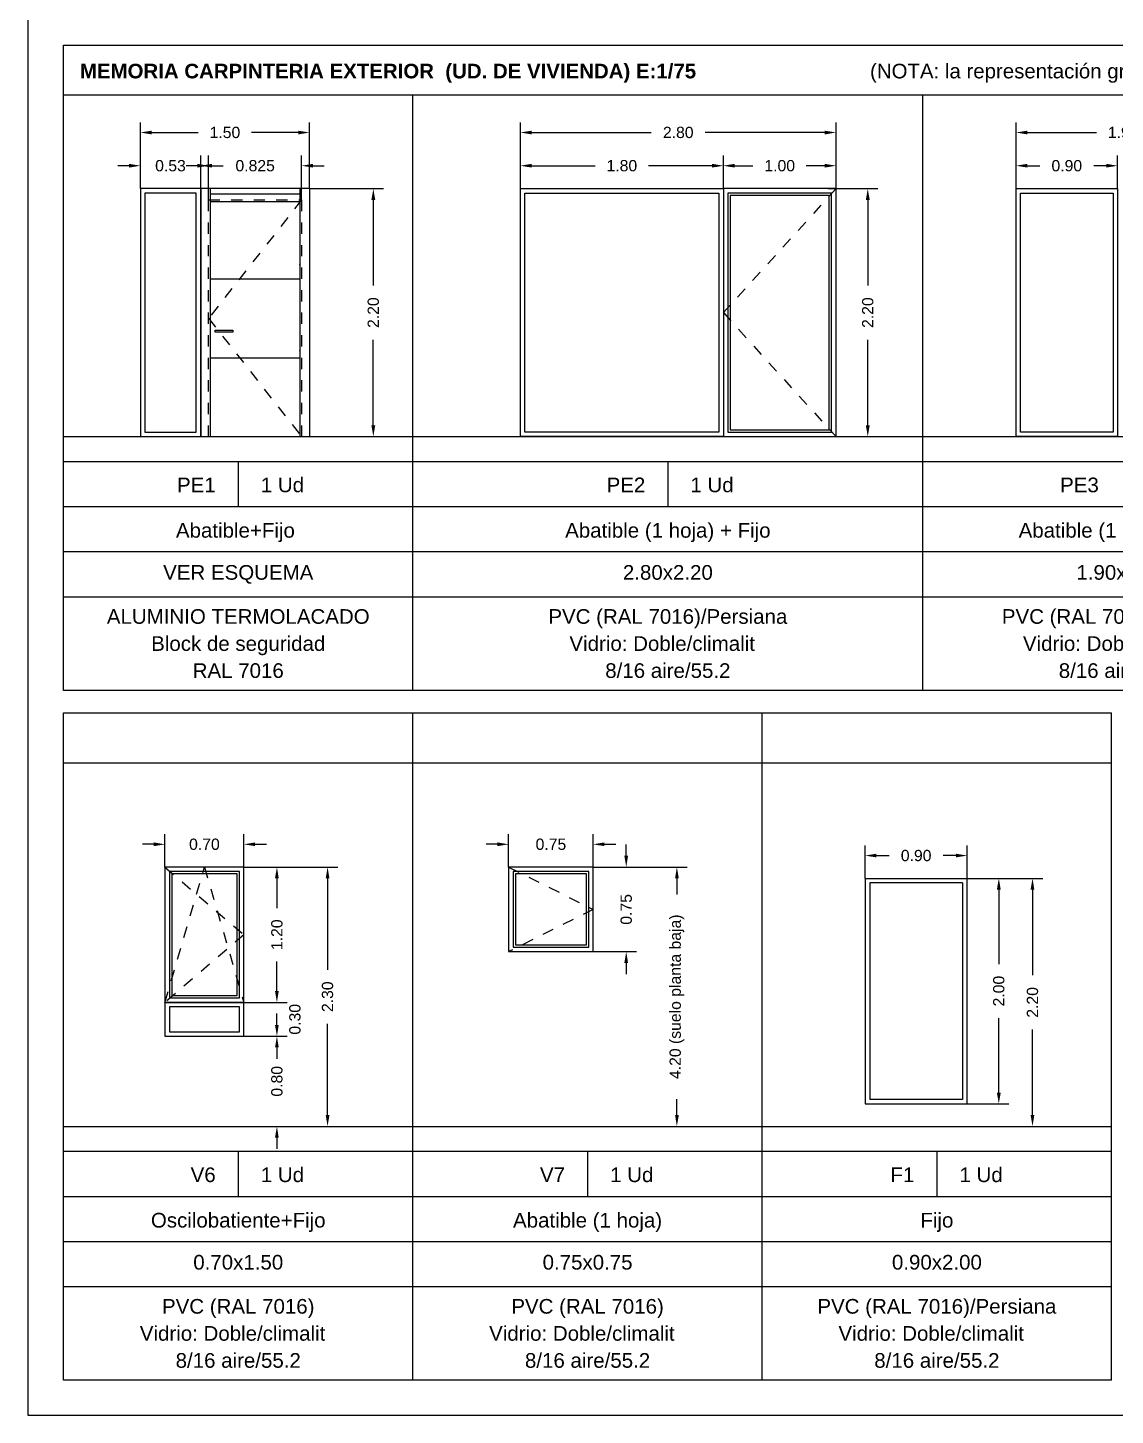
# Model space of a CAD drawing. Header units: millimetres. Extents: x 441156 to 441653, y 4514887 to 4515266.
# Drawn here: x 441501.57 to 441511.22, y 4515046.18 to 4515058.49 of the extents above; entities that cross this region are included whole.
import ezdxf
from ezdxf.enums import TextEntityAlignment as Align

# ---------------------------------------------------------------- set-up
doc = ezdxf.new("R2010")
doc.units = ezdxf.units.MM
doc.linetypes.add('CONTINUA', pattern=[0])
doc.linetypes.add('RAYITAS', pattern=[0.375, 0.25, -0.125])
for name, color, linetype in [('01_alzado', 5, 'CONTINUA'), ('01_alzados', 5, 'Continuous'), ('01_cotas', 254, 'Continuous'), ('01_pilares primera', 6, 'Continuous'), ('01_sanitarios', 250, 'Continuous'), ('01_tabiques', 3, 'Continuous'), ('01_texto cartela', 5, 'Continuous'), ('01_ventanas', 2, 'Continuous'), ('CARTELA', 4, 'Continuous'), ('COTAS', 251, 'Continuous'), ('DIVISION', 5, 'Continuous')]:
    doc.layers.add(name, color=color, linetype=linetype)
doc.layers.add('01_cartela', color=6, linetype='Continuous', plot=False)
doc.styles.add('Estilo1', font='swissel.ttf')
doc.styles.add('NIEVES2', font='sanss___.ttf')
doc.styles.add('NIEVES3', font='swisseb.ttf')
doc.styles.add('ROMANS', font='romans')
doc.dimstyles.new('DECIMAL-50', dxfattribs={"dimtxt": 0.08, "dimasz": 0.15, "dimexe": 0.09, "dimexo": 0, "dimgap": 0.09, "dimtad": 0, "dimzin": 0, "dimdsep": 46, "dimtxsty": 'ROMANS', "dimcen": 0.09, "dimclrt": 6, "dimadec": 0, "dimazin": 0, "dimtfac": 1.38, "dimtix": 1, "dimtofl": 0, "dimtmove": 2, "dimatfit": 3, "dimldrblk": 'OBLIQUE', "dimfxl": 1, "dimtolj": 1, "dimtzin": 0, "dimarcsym": 0})

# ---------------------------------------------------------------- blocks, each defined once
blk = doc.blocks.new('*D547')
at = {"layer": '01_cotas', "color": 0, "linetype": 'CONTINUA', "lineweight": -2, "transparency": 16777216}
for p, q in [((441503.49, 4515051.047), (441503.873, 4515051.047)), ((441503.49, 4515049.847), (441503.873, 4515049.847))]:
    blk.add_line(p, q, dxfattribs=at)
at = {"layer": '01_cotas', "color": 0, "lineweight": -2, "transparency": 16777216}
for p, q in [((441503.783, 4515050.947), (441503.783, 4515050.683)), ((441503.783, 4515049.947), (441503.783, 4515050.21))]:
    blk.add_line(p, q, dxfattribs=at)
at = {"layer": '01_cotas', "color": 0, "transparency": 16777216}
for points in [[(441503.766, 4515050.947), (441503.799, 4515050.947), (441503.783, 4515051.047)], [(441503.766, 4515049.947), (441503.799, 4515049.947), (441503.783, 4515049.847)]]:
    blk.add_solid(points, dxfattribs=at)
at = {"layer": '01_cotas', "color": 7, "transparency": 16777216, "insert": (441503.783, 4515050.447), "char_height": 0.1, "attachment_point": 5, "rotation": 90, "style": 'Estilo1'}
blk.add_mtext('\\A1;1.20', dxfattribs=at)
blk = doc.blocks.new('*D548')
at = {"layer": '01_cotas', "color": 0, "lineweight": -2, "transparency": 16777216}
for p, q in [((441503.783, 4515049.947), (441503.783, 4515050.047)), ((441503.783, 4515049.447), (441503.783, 4515049.347))]:
    blk.add_line(p, q, dxfattribs=at)
at = {"layer": '01_cotas', "color": 0, "linetype": 'CONTINUA', "lineweight": -2, "transparency": 16777216}
for p, q in [((441503.49, 4515049.847), (441503.873, 4515049.847)), ((441503.49, 4515049.547), (441503.873, 4515049.547))]:
    blk.add_line(p, q, dxfattribs=at)
at = {"layer": '01_cotas', "color": 0, "transparency": 16777216}
for points in [[(441503.766, 4515049.947), (441503.799, 4515049.947), (441503.783, 4515049.847)], [(441503.766, 4515049.447), (441503.799, 4515049.447), (441503.783, 4515049.547)]]:
    blk.add_solid(points, dxfattribs=at)
at = {"layer": '01_cotas', "color": 7, "transparency": 16777216, "insert": (441503.943, 4515049.697), "char_height": 0.1, "attachment_point": 5, "rotation": 90, "style": 'Estilo1'}
blk.add_mtext('\\A1;0.30', dxfattribs=at)
blk = doc.blocks.new('*D549')
at = {"layer": '01_cotas', "color": 0, "lineweight": -2, "transparency": 16777216}
for p, q in [((441503.783, 4515049.647), (441503.783, 4515049.747)), ((441503.783, 4515048.647), (441503.783, 4515048.547))]:
    blk.add_line(p, q, dxfattribs=at)
at = {"layer": '01_cotas', "color": 0, "linetype": 'CONTINUA', "lineweight": -2, "transparency": 16777216}
for p, q in [((441503.49, 4515049.547), (441503.873, 4515049.547)), ((441503.49, 4515048.747), (441503.873, 4515048.747))]:
    blk.add_line(p, q, dxfattribs=at)
at = {"layer": '01_cotas', "color": 0, "transparency": 16777216}
for points in [[(441503.766, 4515049.647), (441503.799, 4515049.647), (441503.783, 4515049.547)], [(441503.766, 4515048.647), (441503.799, 4515048.647), (441503.783, 4515048.747)]]:
    blk.add_solid(points, dxfattribs=at)
at = {"layer": '01_cotas', "color": 7, "transparency": 16777216, "insert": (441503.783, 4515049.147), "char_height": 0.1, "attachment_point": 5, "rotation": 90, "style": 'Estilo1'}
blk.add_mtext('\\A1;0.80', dxfattribs=at)
blk = doc.blocks.new('*D550')
at = {"layer": '01_cotas', "color": 0, "linetype": 'CONTINUA', "lineweight": -2, "transparency": 16777216}
for p, q in [((441502.79, 4515051.047), (441502.79, 4515051.339)), ((441503.49, 4515051.047), (441503.49, 4515051.339))]:
    blk.add_line(p, q, dxfattribs=at)
at = {"layer": '01_cotas', "color": 0, "lineweight": -2, "transparency": 16777216}
for p, q in [((441502.69, 4515051.249), (441502.59, 4515051.249)), ((441503.59, 4515051.249), (441503.69, 4515051.249))]:
    blk.add_line(p, q, dxfattribs=at)
at = {"layer": '01_cotas', "color": 0, "transparency": 16777216}
for points in [[(441502.69, 4515051.266), (441502.69, 4515051.233), (441502.79, 4515051.249)], [(441503.59, 4515051.266), (441503.59, 4515051.233), (441503.49, 4515051.249)]]:
    blk.add_solid(points, dxfattribs=at)
at = {"layer": '01_cotas', "color": 7, "transparency": 16777216, "insert": (441503.14, 4515051.249), "char_height": 0.1, "attachment_point": 5, "style": 'Estilo1'}
blk.add_mtext('\\A1;0.70', dxfattribs=at)
blk = doc.blocks.new('*D551')
at = {"layer": '01_cotas', "color": 0, "linetype": 'CONTINUA', "lineweight": -2, "transparency": 16777216}
for p, q in [((441503.609, 4515051.047), (441504.322, 4515051.047)), ((441503.519, 4515048.747), (441504.322, 4515048.747))]:
    blk.add_line(p, q, dxfattribs=at)
at = {"layer": '01_cotas', "color": 0, "lineweight": -2, "transparency": 16777216}
for p, q in [((441504.232, 4515050.947), (441504.232, 4515050.137)), ((441504.232, 4515048.847), (441504.232, 4515049.656))]:
    blk.add_line(p, q, dxfattribs=at)
at = {"layer": '01_cotas', "color": 0, "transparency": 16777216}
for points in [[(441504.216, 4515050.947), (441504.249, 4515050.947), (441504.232, 4515051.047)], [(441504.216, 4515048.847), (441504.249, 4515048.847), (441504.232, 4515048.747)]]:
    blk.add_solid(points, dxfattribs=at)
at = {"layer": '01_cotas', "color": 7, "transparency": 16777216, "insert": (441504.232, 4515049.897), "char_height": 0.1, "attachment_point": 5, "rotation": 90, "style": 'Estilo1'}
blk.add_mtext('\\A1;2.30', dxfattribs=at)
blk = doc.blocks.new('*D560')
at = {"layer": '01_cotas', "color": 0, "linetype": 'CONTINUA', "lineweight": -2, "transparency": 16777216}
for p, q in [((441505.942, 4515057.065), (441505.942, 4515057.653)), ((441508.742, 4515057.065), (441508.742, 4515057.653))]:
    blk.add_line(p, q, dxfattribs=at)
at = {"layer": '01_cotas', "color": 0, "lineweight": -2, "transparency": 16777216}
for p, q in [((441506.042, 4515057.563), (441507.102, 4515057.563)), ((441508.642, 4515057.563), (441507.582, 4515057.563))]:
    blk.add_line(p, q, dxfattribs=at)
at = {"layer": '01_cotas', "color": 0, "transparency": 16777216}
for points in [[(441506.042, 4515057.579), (441506.042, 4515057.546), (441505.942, 4515057.563)], [(441508.642, 4515057.579), (441508.642, 4515057.546), (441508.742, 4515057.563)]]:
    blk.add_solid(points, dxfattribs=at)
at = {"layer": '01_cotas', "color": 7, "transparency": 16777216, "insert": (441507.342, 4515057.563), "char_height": 0.1, "attachment_point": 5, "style": 'Estilo1'}
blk.add_mtext('\\A1;2.80', dxfattribs=at)
blk = doc.blocks.new('*D561')
at = {"layer": '01_cotas', "color": 0, "linetype": 'CONTINUA', "lineweight": -2, "transparency": 16777216}
for p, q in [((441505.942, 4515057.065), (441505.942, 4515057.358)), ((441507.742, 4515057.065), (441507.742, 4515057.358))]:
    blk.add_line(p, q, dxfattribs=at)
at = {"layer": '01_cotas', "color": 0, "lineweight": -2, "transparency": 16777216}
for p, q in [((441506.042, 4515057.268), (441506.605, 4515057.268)), ((441507.642, 4515057.268), (441507.078, 4515057.268))]:
    blk.add_line(p, q, dxfattribs=at)
at = {"layer": '01_cotas', "color": 0, "transparency": 16777216}
for points in [[(441506.042, 4515057.285), (441506.042, 4515057.252), (441505.942, 4515057.268)], [(441507.642, 4515057.285), (441507.642, 4515057.252), (441507.742, 4515057.268)]]:
    blk.add_solid(points, dxfattribs=at)
at = {"layer": '01_cotas', "color": 7, "transparency": 16777216, "insert": (441506.842, 4515057.268), "char_height": 0.1, "attachment_point": 5, "style": 'Estilo1'}
blk.add_mtext('\\A1;1.80', dxfattribs=at)
blk = doc.blocks.new('*D562')
at = {"layer": '01_cotas', "color": 0, "linetype": 'CONTINUA', "lineweight": -2, "transparency": 16777216}
for p, q in [((441508.672, 4515057.065), (441509.113, 4515057.065)), ((441508.672, 4515054.865), (441509.113, 4515054.865))]:
    blk.add_line(p, q, dxfattribs=at)
at = {"layer": '01_cotas', "color": 0, "lineweight": -2, "transparency": 16777216}
for p, q in [((441509.023, 4515056.965), (441509.023, 4515056.206)), ((441509.023, 4515054.965), (441509.023, 4515055.725))]:
    blk.add_line(p, q, dxfattribs=at)
at = {"layer": '01_cotas', "color": 0, "transparency": 16777216}
for points in [[(441509.006, 4515056.965), (441509.04, 4515056.965), (441509.023, 4515057.065)], [(441509.006, 4515054.965), (441509.04, 4515054.965), (441509.023, 4515054.865)]]:
    blk.add_solid(points, dxfattribs=at)
at = {"layer": '01_cotas', "color": 7, "transparency": 16777216, "insert": (441509.023, 4515055.965), "char_height": 0.1, "attachment_point": 5, "rotation": 90, "style": 'Estilo1'}
blk.add_mtext('\\A1;2.20', dxfattribs=at)
blk = doc.blocks.new('*D563')
at = {"layer": '01_cotas', "color": 0, "linetype": 'CONTINUA', "lineweight": -2, "transparency": 16777216}
for p, q in [((441507.742, 4515057.065), (441507.742, 4515057.358)), ((441508.742, 4515057.065), (441508.742, 4515057.358))]:
    blk.add_line(p, q, dxfattribs=at)
at = {"layer": '01_cotas', "color": 0, "lineweight": -2, "transparency": 16777216}
for p, q in [((441507.842, 4515057.268), (441508.005, 4515057.268)), ((441508.642, 4515057.268), (441508.478, 4515057.268))]:
    blk.add_line(p, q, dxfattribs=at)
at = {"layer": '01_cotas', "color": 0, "transparency": 16777216}
for points in [[(441507.842, 4515057.285), (441507.842, 4515057.252), (441507.742, 4515057.268)], [(441508.642, 4515057.285), (441508.642, 4515057.252), (441508.742, 4515057.268)]]:
    blk.add_solid(points, dxfattribs=at)
at = {"layer": '01_cotas', "color": 7, "transparency": 16777216, "insert": (441508.242, 4515057.268), "char_height": 0.1, "attachment_point": 5, "style": 'Estilo1'}
blk.add_mtext('\\A1;1.00', dxfattribs=at)
blk = doc.blocks.new('*D564')
at = {"layer": '01_cotas', "color": 0, "linetype": 'CONTINUA', "lineweight": -2, "transparency": 16777216}
for p, q in [((441510.338, 4515057.065), (441510.338, 4515057.653)), ((441512.238, 4515057.065), (441512.238, 4515057.653))]:
    blk.add_line(p, q, dxfattribs=at)
at = {"layer": '01_cotas', "color": 0, "lineweight": -2, "transparency": 16777216}
for p, q in [((441510.438, 4515057.563), (441511.051, 4515057.563)), ((441512.138, 4515057.563), (441511.524, 4515057.563))]:
    blk.add_line(p, q, dxfattribs=at)
at = {"layer": '01_cotas', "color": 0, "transparency": 16777216}
for points in [[(441510.438, 4515057.579), (441510.438, 4515057.546), (441510.338, 4515057.563)], [(441512.138, 4515057.579), (441512.138, 4515057.546), (441512.238, 4515057.563)]]:
    blk.add_solid(points, dxfattribs=at)
at = {"layer": '01_cotas', "color": 7, "transparency": 16777216, "insert": (441511.288, 4515057.563), "char_height": 0.1, "attachment_point": 5, "style": 'Estilo1'}
blk.add_mtext('\\A1;1.90', dxfattribs=at)
blk = doc.blocks.new('*D565')
at = {"layer": '01_cotas', "color": 0, "linetype": 'CONTINUA', "lineweight": -2, "transparency": 16777216}
for p, q in [((441510.338, 4515057.065), (441510.338, 4515057.358)), ((441511.238, 4515057.065), (441511.238, 4515057.358))]:
    blk.add_line(p, q, dxfattribs=at)
at = {"layer": '01_cotas', "color": 0, "lineweight": -2, "transparency": 16777216}
for p, q in [((441510.438, 4515057.268), (441510.548, 4515057.268)), ((441511.138, 4515057.268), (441511.028, 4515057.268))]:
    blk.add_line(p, q, dxfattribs=at)
at = {"layer": '01_cotas', "color": 0, "transparency": 16777216}
for points in [[(441510.438, 4515057.285), (441510.438, 4515057.252), (441510.338, 4515057.268)], [(441511.138, 4515057.285), (441511.138, 4515057.252), (441511.238, 4515057.268)]]:
    blk.add_solid(points, dxfattribs=at)
at = {"layer": '01_cotas', "color": 7, "transparency": 16777216, "insert": (441510.788, 4515057.268), "char_height": 0.1, "attachment_point": 5, "style": 'Estilo1'}
blk.add_mtext('\\A1;0.90', dxfattribs=at)
blk = doc.blocks.new('*D569')
at = {"layer": '01_cotas', "color": 0, "lineweight": -2, "transparency": 16777216}
for p, q in [((441506.881, 4515051.147), (441506.881, 4515051.247)), ((441506.881, 4515050.197), (441506.881, 4515050.097))]:
    blk.add_line(p, q, dxfattribs=at)
at = {"layer": '01_cotas', "color": 0, "linetype": 'CONTINUA', "lineweight": -2, "transparency": 16777216}
for p, q in [((441506.588, 4515051.047), (441506.971, 4515051.047)), ((441506.588, 4515050.297), (441506.971, 4515050.297))]:
    blk.add_line(p, q, dxfattribs=at)
at = {"layer": '01_cotas', "color": 0, "transparency": 16777216}
for points in [[(441506.864, 4515051.147), (441506.897, 4515051.147), (441506.881, 4515051.047)], [(441506.864, 4515050.197), (441506.897, 4515050.197), (441506.881, 4515050.297)]]:
    blk.add_solid(points, dxfattribs=at)
at = {"layer": '01_cotas', "color": 7, "transparency": 16777216, "insert": (441506.881, 4515050.672), "char_height": 0.1, "attachment_point": 5, "rotation": 90, "style": 'Estilo1'}
blk.add_mtext('\\A1;0.75', dxfattribs=at)
blk = doc.blocks.new('*D570')
at = {"layer": '01_cotas', "color": 0, "linetype": 'CONTINUA', "lineweight": -2, "transparency": 16777216}
for p, q in [((441505.838, 4515051.047), (441505.838, 4515051.339)), ((441506.588, 4515051.047), (441506.588, 4515051.339))]:
    blk.add_line(p, q, dxfattribs=at)
at = {"layer": '01_cotas', "color": 0, "lineweight": -2, "transparency": 16777216}
for p, q in [((441505.738, 4515051.249), (441505.638, 4515051.249)), ((441506.688, 4515051.249), (441506.788, 4515051.249))]:
    blk.add_line(p, q, dxfattribs=at)
at = {"layer": '01_cotas', "color": 0, "transparency": 16777216}
for points in [[(441505.738, 4515051.266), (441505.738, 4515051.233), (441505.838, 4515051.249)], [(441506.688, 4515051.266), (441506.688, 4515051.233), (441506.588, 4515051.249)]]:
    blk.add_solid(points, dxfattribs=at)
at = {"layer": '01_cotas', "color": 7, "transparency": 16777216, "insert": (441506.213, 4515051.249), "char_height": 0.1, "attachment_point": 5, "style": 'Estilo1'}
blk.add_mtext('\\A1;0.75', dxfattribs=at)
blk = doc.blocks.new('*D571')
at = {"layer": '01_cotas', "color": 0, "linetype": 'CONTINUA', "lineweight": -2, "transparency": 16777216}
for p, q in [((441506.707, 4515051.047), (441507.42, 4515051.047)), ((441506.617, 4515048.747), (441507.42, 4515048.747))]:
    blk.add_line(p, q, dxfattribs=at)
at = {"layer": '01_cotas', "color": 0, "lineweight": -2, "transparency": 16777216}
for p, q in [((441507.33, 4515050.947), (441507.33, 4515050.804)), ((441507.33, 4515048.847), (441507.33, 4515048.989))]:
    blk.add_line(p, q, dxfattribs=at)
at = {"layer": '01_cotas', "color": 0, "transparency": 16777216}
for points in [[(441507.314, 4515050.947), (441507.347, 4515050.947), (441507.33, 4515051.047)], [(441507.314, 4515048.847), (441507.347, 4515048.847), (441507.33, 4515048.747)]]:
    blk.add_solid(points, dxfattribs=at)
at = {"layer": '01_cotas', "color": 7, "transparency": 16777216, "insert": (441507.33, 4515049.897), "char_height": 0.1, "attachment_point": 5, "rotation": 90, "style": 'Estilo1'}
blk.add_mtext('\\A1;4.20 (suelo planta baja)', dxfattribs=at)
blk = doc.blocks.new('*D572')
at = {"layer": '01_cotas', "color": 0, "linetype": 'CONTINUA', "lineweight": -2, "transparency": 16777216}
for p, q in [((441509.834, 4515050.947), (441510.275, 4515050.947)), ((441509.834, 4515048.947), (441510.275, 4515048.947))]:
    blk.add_line(p, q, dxfattribs=at)
at = {"layer": '01_cotas', "color": 0, "lineweight": -2, "transparency": 16777216}
for p, q in [((441510.185, 4515050.847), (441510.185, 4515050.187)), ((441510.185, 4515049.047), (441510.185, 4515049.706))]:
    blk.add_line(p, q, dxfattribs=at)
at = {"layer": '01_cotas', "color": 0, "transparency": 16777216}
for points in [[(441510.168, 4515050.847), (441510.202, 4515050.847), (441510.185, 4515050.947)], [(441510.168, 4515049.047), (441510.202, 4515049.047), (441510.185, 4515048.947)]]:
    blk.add_solid(points, dxfattribs=at)
at = {"layer": '01_cotas', "color": 7, "transparency": 16777216, "insert": (441510.185, 4515049.947), "char_height": 0.1, "attachment_point": 5, "rotation": 90, "style": 'Estilo1'}
blk.add_mtext('\\A1;2.00', dxfattribs=at)
blk = doc.blocks.new('*D573')
at = {"layer": '01_cotas', "color": 0, "linetype": 'CONTINUA', "lineweight": -2, "transparency": 16777216}
for p, q in [((441509, 4515050.947), (441509, 4515051.239)), ((441509.904, 4515050.947), (441509.904, 4515051.239))]:
    blk.add_line(p, q, dxfattribs=at)
at = {"layer": '01_cotas', "color": 0, "lineweight": -2, "transparency": 16777216}
for p, q in [((441509.1, 4515051.149), (441509.212, 4515051.149)), ((441509.804, 4515051.149), (441509.692, 4515051.149))]:
    blk.add_line(p, q, dxfattribs=at)
at = {"layer": '01_cotas', "color": 0, "transparency": 16777216}
for points in [[(441509.1, 4515051.166), (441509.1, 4515051.133), (441509, 4515051.149)], [(441509.804, 4515051.166), (441509.804, 4515051.133), (441509.904, 4515051.149)]]:
    blk.add_solid(points, dxfattribs=at)
at = {"layer": '01_cotas', "color": 7, "transparency": 16777216, "insert": (441509.452, 4515051.149), "char_height": 0.1, "attachment_point": 5, "style": 'Estilo1'}
blk.add_mtext('\\A1;0.90', dxfattribs=at)
blk = doc.blocks.new('*D574')
at = {"layer": '01_cotas', "color": 0, "linetype": 'CONTINUA', "lineweight": -2, "transparency": 16777216}
for p, q in [((441509.86, 4515050.947), (441510.574, 4515050.947)), ((441509.77, 4515048.747), (441510.574, 4515048.747))]:
    blk.add_line(p, q, dxfattribs=at)
at = {"layer": '01_cotas', "color": 0, "lineweight": -2, "transparency": 16777216}
for p, q in [((441510.484, 4515050.847), (441510.484, 4515050.087)), ((441510.484, 4515048.847), (441510.484, 4515049.606))]:
    blk.add_line(p, q, dxfattribs=at)
at = {"layer": '01_cotas', "color": 0, "transparency": 16777216}
for points in [[(441510.467, 4515050.847), (441510.5, 4515050.847), (441510.484, 4515050.947)], [(441510.467, 4515048.847), (441510.5, 4515048.847), (441510.484, 4515048.747)]]:
    blk.add_solid(points, dxfattribs=at)
at = {"layer": '01_cotas', "color": 7, "transparency": 16777216, "insert": (441510.484, 4515049.847), "char_height": 0.1, "attachment_point": 5, "rotation": 90, "style": 'Estilo1'}
blk.add_mtext('\\A1;2.20', dxfattribs=at)
blk = doc.blocks.new('*D799')
at = {"layer": '01_cotas', "color": 0, "linetype": 'CONTINUA', "lineweight": -2, "transparency": 16777216}
for p, q in [((441503.177, 4515056.965), (441503.177, 4515057.358)), ((441504.002, 4515056.965), (441504.002, 4515057.358))]:
    blk.add_line(p, q, dxfattribs=at)
at = {"layer": '01_cotas', "color": 0, "lineweight": -2, "transparency": 16777216}
for p, q in [((441503.077, 4515057.268), (441502.977, 4515057.268)), ((441504.102, 4515057.268), (441504.202, 4515057.268))]:
    blk.add_line(p, q, dxfattribs=at)
at = {"layer": '01_cotas', "color": 0, "transparency": 16777216}
for points in [[(441503.077, 4515057.285), (441503.077, 4515057.252), (441503.177, 4515057.268)], [(441504.102, 4515057.285), (441504.102, 4515057.252), (441504.002, 4515057.268)]]:
    blk.add_solid(points, dxfattribs=at)
at = {"layer": '01_cotas', "color": 7, "transparency": 16777216, "insert": (441503.59, 4515057.268), "char_height": 0.1, "attachment_point": 5, "style": 'Estilo1'}
blk.add_mtext('\\A1;0.825', dxfattribs=at)
blk = doc.blocks.new('*D800')
at = {"layer": '01_cotas', "color": 0, "linetype": 'CONTINUA', "lineweight": -2, "transparency": 16777216}
for p, q in [((441504.072, 4515057.065), (441504.728, 4515057.065)), ((441504.072, 4515054.865), (441504.728, 4515054.865))]:
    blk.add_line(p, q, dxfattribs=at)
at = {"layer": '01_cotas', "color": 0, "lineweight": -2, "transparency": 16777216}
for p, q in [((441504.638, 4515056.965), (441504.638, 4515056.206)), ((441504.638, 4515054.965), (441504.638, 4515055.725))]:
    blk.add_line(p, q, dxfattribs=at)
at = {"layer": '01_cotas', "color": 0, "transparency": 16777216}
for points in [[(441504.621, 4515056.965), (441504.655, 4515056.965), (441504.638, 4515057.065)], [(441504.621, 4515054.965), (441504.655, 4515054.965), (441504.638, 4515054.865)]]:
    blk.add_solid(points, dxfattribs=at)
at = {"layer": '01_cotas', "color": 7, "transparency": 16777216, "insert": (441504.638, 4515055.965), "char_height": 0.1, "attachment_point": 5, "rotation": 90, "style": 'Estilo1'}
blk.add_mtext('\\A1;2.20', dxfattribs=at)
blk = doc.blocks.new('*D801')
at = {"layer": '01_cotas', "color": 0, "linetype": 'CONTINUA', "lineweight": -2, "transparency": 16777216}
for p, q in [((441502.572, 4515057.065), (441502.572, 4515057.653)), ((441504.072, 4515057.065), (441504.072, 4515057.653))]:
    blk.add_line(p, q, dxfattribs=at)
at = {"layer": '01_cotas', "color": 0, "lineweight": -2, "transparency": 16777216}
for p, q in [((441502.672, 4515057.563), (441503.086, 4515057.563)), ((441503.972, 4515057.563), (441503.558, 4515057.563))]:
    blk.add_line(p, q, dxfattribs=at)
at = {"layer": '01_cotas', "color": 0, "transparency": 16777216}
for points in [[(441502.672, 4515057.579), (441502.672, 4515057.546), (441502.572, 4515057.563)], [(441503.972, 4515057.579), (441503.972, 4515057.546), (441504.072, 4515057.563)]]:
    blk.add_solid(points, dxfattribs=at)
at = {"layer": '01_cotas', "color": 7, "transparency": 16777216, "insert": (441503.322, 4515057.563), "char_height": 0.1, "attachment_point": 5, "style": 'Estilo1'}
blk.add_mtext('\\A1;1.50', dxfattribs=at)
blk = doc.blocks.new('*D802')
at = {"layer": '01_cotas', "color": 0, "linetype": 'CONTINUA', "lineweight": -2, "transparency": 16777216}
for p, q in [((441502.572, 4515057.065), (441502.572, 4515057.358)), ((441503.107, 4515057.065), (441503.107, 4515057.358))]:
    blk.add_line(p, q, dxfattribs=at)
at = {"layer": '01_cotas', "color": 0, "lineweight": -2, "transparency": 16777216}
for p, q in [((441502.472, 4515057.268), (441502.372, 4515057.268)), ((441503.207, 4515057.268), (441503.307, 4515057.268))]:
    blk.add_line(p, q, dxfattribs=at)
at = {"layer": '01_cotas', "color": 0, "transparency": 16777216}
for points in [[(441502.472, 4515057.285), (441502.472, 4515057.252), (441502.572, 4515057.268)], [(441503.207, 4515057.285), (441503.207, 4515057.252), (441503.107, 4515057.268)]]:
    blk.add_solid(points, dxfattribs=at)
at = {"layer": '01_cotas', "color": 7, "transparency": 16777216, "insert": (441502.839, 4515057.268), "char_height": 0.1, "attachment_point": 5, "style": 'Estilo1'}
blk.add_mtext('\\A1;0.53', dxfattribs=at)

msp = doc.modelspace()

# ---------------------------------------------------------------- linework, layer by layer
at = {"layer": '01_alzado'}
for p, q in [((441504.072, 4515057.065), (441503.107, 4515057.065)), ((441503.107, 4515057.065), (441503.107, 4515054.865)), ((441503.192, 4515057.065), (441503.192, 4515054.865)), ((441503.987, 4515057.065), (441503.987, 4515054.865)), ((441504.072, 4515057.065), (441504.072, 4515054.865)), ((441503.192, 4515057.02), (441503.987, 4515057.02)), ((441503.192, 4515056.95), (441503.987, 4515056.95)), ((441503.192, 4515056.265), (441503.987, 4515056.265)), ((441503.192, 4515055.565), (441503.987, 4515055.565))]:
    msp.add_line(p, q, dxfattribs=at)
at = {"layer": '01_alzado', "linetype": 'Continuous'}
for p, q in [((441509, 4515050.947), (441509, 4515048.947)), ((441509, 4515050.947), (441509.904, 4515050.947)), ((441509.904, 4515048.947), (441509.904, 4515050.947)), ((441509, 4515048.947), (441509.904, 4515048.947))]:
    msp.add_line(p, q, dxfattribs=at)
at = {"layer": '01_alzado', "color": 5}
for points in [[(441503.107, 4515057.065), (441502.572, 4515057.065), (441502.572, 4515054.865), (441503.107, 4515054.865)], [(441503.49, 4515051.047), (441502.79, 4515051.047), (441502.79, 4515049.847), (441503.49, 4515049.847)], [(441506.588, 4515051.047), (441505.838, 4515051.047), (441505.838, 4515050.297), (441506.588, 4515050.297)], [(441503.49, 4515049.847), (441502.79, 4515049.847), (441502.79, 4515049.547), (441503.49, 4515049.547)]]:
    msp.add_lwpolyline(points, close=True, dxfattribs=at)
at = {"layer": '01_alzado'}
msp.add_lwpolyline([(441503.236, 4515055.792), (441503.236, 4515055.811), (441503.392, 4515055.811), (441503.392, 4515055.792)], close=True, dxfattribs=at)
at = {"layer": '01_alzados'}
msp.add_line((441509, 4515050.947), (441509, 4515048.947), dxfattribs=at)
at = {"layer": '01_cartela', "color": 1}
msp.add_lwpolyline([(441501.573, 4515067.72), (441501.573, 4515046.185), (441532.211, 4515046.185), (441532.211, 4515067.72)], close=True, dxfattribs=at)
at = {"layer": '01_sanitarios', "color": 5, "linetype": 'CONTINUA'}
for points in [[(441505.942, 4515057.065), (441507.742, 4515057.065), (441507.742, 4515054.865), (441505.942, 4515054.865)], [(441508.742, 4515057.065), (441507.742, 4515057.065), (441507.742, 4515054.865), (441508.742, 4515054.865)], [(441510.338, 4515057.065), (441511.238, 4515057.065), (441511.238, 4515054.865), (441510.338, 4515054.865)]]:
    msp.add_lwpolyline(points, close=True, dxfattribs=at)
at = {"layer": '01_tabiques'}
for p in [(441503.987, 4515056.389), (441503.987, 4515055.627)]:
    msp.add_point(p, dxfattribs=at)
at = {"layer": '01_ventanas', "color": 2}
for p, q in [((441509.864, 4515050.907), (441509.04, 4515050.907)), ((441509.04, 4515050.907), (441509.04, 4515048.987)), ((441509.864, 4515050.907), (441509.864, 4515048.987)), ((441509.864, 4515048.987), (441509.04, 4515048.987))]:
    msp.add_line(p, q, dxfattribs=at)
for points in [[(441503.067, 4515057.025), (441502.612, 4515057.025), (441502.612, 4515054.905), (441503.067, 4515054.905)], [(441505.982, 4515057.025), (441507.702, 4515057.025), (441507.702, 4515054.905), (441505.982, 4515054.905)], [(441508.702, 4515057.025), (441507.782, 4515057.025), (441507.782, 4515054.905), (441508.702, 4515054.905)], [(441508.682, 4515057.005), (441507.802, 4515057.005), (441507.802, 4515054.925), (441508.682, 4515054.925)], [(441510.378, 4515057.025), (441511.198, 4515057.025), (441511.198, 4515054.905), (441510.378, 4515054.905)], [(441503.45, 4515051.007), (441502.83, 4515051.007), (441502.83, 4515049.887), (441503.45, 4515049.887)], [(441506.548, 4515051.007), (441505.878, 4515051.007), (441505.878, 4515050.337), (441506.548, 4515050.337)], [(441503.43, 4515050.987), (441502.85, 4515050.987), (441502.85, 4515049.907), (441503.43, 4515049.907)], [(441506.528, 4515050.987), (441505.898, 4515050.987), (441505.898, 4515050.357), (441506.528, 4515050.357)], [(441503.45, 4515049.807), (441502.83, 4515049.807), (441502.83, 4515049.587), (441503.45, 4515049.587)]]:
    msp.add_lwpolyline(points, close=True, dxfattribs=at)
at = {"layer": 'CARTELA', "color": 1}
for p, q in [((441501.891, 4515054.865), (441531.901, 4515054.865)), ((441501.891, 4515048.747), (441511.185, 4515048.747))]:
    msp.add_line(p, q, dxfattribs=at)
at = {"layer": 'COTAS', "color": 120, "linetype": 'RAYITAS', "ltscale": 0.25}
for points in [[(441508.742, 4515057.065), (441507.742, 4515055.965), (441508.742, 4515054.865)], [(441503.177, 4515054.865), (441503.177, 4515056.965), (441504.002, 4515056.965), (441504.002, 4515054.865)], [(441504.002, 4515056.965), (441503.177, 4515055.915), (441504.002, 4515054.865)], [(441502.79, 4515051.047), (441503.49, 4515050.447), (441502.79, 4515049.847), (441503.14, 4515051.047), (441503.49, 4515049.847)], [(441505.838, 4515051.047), (441506.588, 4515050.672), (441505.838, 4515050.297)]]:
    msp.add_lwpolyline(points, dxfattribs=at)
at = {"layer": 'DIVISION', "color": 5}
for p, q in [((441501.891, 4515052.614), (441501.891, 4515058.337)), ((441501.891, 4515058.337), (441531.901, 4515058.337)), ((441501.891, 4515057.896), (441531.901, 4515057.896)), ((441504.989, 4515052.614), (441504.989, 4515057.896)), ((441509.511, 4515052.614), (441509.511, 4515057.896)), ((441501.891, 4515054.645), (441531.901, 4515054.645)), ((441503.44, 4515054.645), (441503.44, 4515054.245)), ((441507.25, 4515054.645), (441507.25, 4515054.245)), ((441501.891, 4515054.245), (441531.901, 4515054.245)), ((441501.891, 4515053.845), (441531.901, 4515053.845)), ((441501.891, 4515053.445), (441531.901, 4515053.445)), ((441531.901, 4515052.614), (441501.891, 4515052.614)), ((441501.891, 4515046.495), (441501.891, 4515052.414)), ((441501.891, 4515052.414), (441504.989, 4515052.414)), ((441504.989, 4515046.495), (441504.989, 4515052.414)), ((441504.989, 4515052.414), (441508.087, 4515052.414)), ((441508.087, 4515046.495), (441508.087, 4515052.414)), ((441508.087, 4515052.414), (441511.185, 4515052.414)), ((441511.185, 4515046.495), (441511.185, 4515052.414)), ((441501.891, 4515051.973), (441504.989, 4515051.973)), ((441504.989, 4515051.973), (441508.087, 4515051.973)), ((441508.087, 4515051.973), (441511.185, 4515051.973)), ((441501.891, 4515048.526), (441511.185, 4515048.526)), ((441503.44, 4515048.526), (441503.44, 4515048.126)), ((441506.538, 4515048.526), (441506.538, 4515048.126)), ((441509.636, 4515048.526), (441509.636, 4515048.126)), ((441501.891, 4515048.126), (441511.185, 4515048.126)), ((441501.891, 4515047.726), (441511.185, 4515047.726)), ((441501.891, 4515047.326), (441511.185, 4515047.326)), ((441504.989, 4515046.495), (441501.891, 4515046.495)), ((441508.087, 4515046.495), (441504.989, 4515046.495)), ((441511.185, 4515046.495), (441508.087, 4515046.495))]:
    msp.add_line(p, q, dxfattribs=at)

# ---------------------------------------------------------------- texts
at = {"layer": '01_pilares primera', "color": 7, "style": 'NIEVES2'}
for s, p in [('PE1', (441503.24, 4515054.372)), ('PE2', (441507.05, 4515054.372)), ('PE3', (441511.072, 4515054.372)), ('V6', (441503.24, 4515048.253)), ('V7', (441506.338, 4515048.253)), ('F1', (441509.436, 4515048.253))]:
    msp.add_text(s, height=0.13, dxfattribs=at).set_placement(p, align=Align.RIGHT)
for p in [(441503.64, 4515054.372), (441507.45, 4515054.372), (441503.64, 4515048.253), (441506.738, 4515048.253), (441509.836, 4515048.253)]:
    msp.add_text('1 Ud', height=0.13, dxfattribs=at).set_placement(p)
at = {"layer": '01_texto cartela', "color": 5}
for s, style, p in [('MEMORIA CARPINTERIA EXTERIOR  (UD. DE VIVIENDA) E:1/75', 'NIEVES3', (441502.036, 4515058.043)), ('(NOTA: la representación gráfica de la carpintería está expresada desde el exterior)', 'NIEVES2', (441509.043, 4515058.043))]:
    msp.add_text(s, height=0.12967, dxfattribs=dict(at, style=style)).set_placement(p)
at = {"layer": 'DIVISION', "color": 5, "style": 'NIEVES2'}
for s, p in [('Abatible+Fijo ', (441503.44, 4515053.969)), ('Abatible (1 hoja) + Fijo', (441507.25, 4515053.969)), ('Abatible (1 hoja) + Fijo', (441511.272, 4515053.969)), ('VER ESQUEMA', (441503.44, 4515053.596)), ('2.80x2.20', (441507.25, 4515053.596)), ('1.90x2.20', (441511.272, 4515053.596)), ('ALUMINIO TERMOLACADO', (441503.44, 4515053.205)), ('PVC (RAL 7016)/Persiana', (441507.25, 4515053.205)), ('PVC (RAL 7016)/Persiana', (441511.272, 4515053.205)), ('Block de seguridad', (441503.44, 4515052.965)), ('Vidrio: Doble/climalit  ', (441507.25, 4515052.965)), ('Vidrio: Doble/climalit  ', (441511.272, 4515052.965)), ('RAL 7016', (441503.44, 4515052.725)), ('8/16 aire/55.2', (441507.25, 4515052.725)), ('8/16 aire/55.2', (441511.272, 4515052.725)), ('Oscilobatiente+Fijo', (441503.44, 4515047.85)), ('Abatible (1 hoja)', (441506.538, 4515047.85)), ('Fijo', (441509.636, 4515047.85)), ('0.70x1.50', (441503.44, 4515047.477)), ('0.75x0.75', (441506.538, 4515047.477)), ('0.90x2.00', (441509.636, 4515047.477)), ('PVC (RAL 7016)', (441503.44, 4515047.086)), ('PVC (RAL 7016)', (441506.538, 4515047.086)), ('PVC (RAL 7016)/Persiana', (441509.636, 4515047.086)), ('Vidrio: Doble/climalit  ', (441503.44, 4515046.846)), ('Vidrio: Doble/climalit  ', (441506.538, 4515046.846)), ('Vidrio: Doble/climalit  ', (441509.636, 4515046.846)), ('8/16 aire/55.2', (441503.44, 4515046.606)), ('8/16 aire/55.2', (441506.538, 4515046.606)), ('8/16 aire/55.2', (441509.636, 4515046.606))]:
    msp.add_text(s, height=0.13, dxfattribs=at).set_placement(p, align=Align.CENTER)

# ---------------------------------------------------------------- dimensions: what is measured, and where the dimension line sits
at = {"layer": '01_cotas'}
for base, p1, p2, angle, picture, middle in [((441502.572, 4515057.563), (441504.072, 4515057.065), (441502.572, 4515057.065), 180, '*D801', (441503.322, 4515057.563)), ((441502.57199, 4515057.26826), (441503.10698, 4515057.06549), (441502.57199, 4515057.06549), 180, '*D802', (441502.83949, 4515057.26826)), ((441504.638, 4515054.865), (441504.072, 4515057.065), (441504.072, 4515054.865), 90, '*D800', (441504.638, 4515055.965)), ((441509.023, 4515054.865), (441508.672, 4515057.065), (441508.672, 4515054.865), 90, '*D562', (441509.023, 4515055.965)), ((441506.881, 4515050.297), (441506.588, 4515051.047), (441506.588, 4515050.297), 90, '*D569', (441506.881, 4515050.672)), ((441503.783, 4515049.847), (441503.49, 4515051.047), (441503.49, 4515049.847), 90, '*D547', (441503.783, 4515050.447)), ((441504.232, 4515048.747), (441503.609, 4515051.047), (441503.519, 4515048.747), 90, '*D551', (441504.232, 4515049.897)), ((441510.484, 4515048.747), (441509.86, 4515050.947), (441509.77, 4515048.747), 90, '*D574', (441510.484, 4515049.847)), ((441510.185, 4515048.947), (441509.834, 4515050.947), (441509.834, 4515048.947), 90, '*D572', (441510.185, 4515049.947)), ((441503.783, 4515048.747), (441503.49, 4515049.547), (441503.49, 4515048.747), 90, '*D549', (441503.783, 4515049.147))]:
    dim = msp.add_linear_dim(base=base, p1=p1, p2=p2, angle=angle, dimstyle='DECIMAL-50', override={"dimtxt": 0.1, "dimasz": 0.1, "dimtxsty": 'Estilo1', "dimsah": 1, "dimclrt": 7, "dimfxl": 0.09, "dimarcsym": 2}, dxfattribs=at)
    dim.commit()
    dim.dimension.update_dxf_attribs({"geometry": picture, "text_midpoint": middle})
for base, p1, p2, picture, middle in [((441508.742, 4515057.563), (441505.942, 4515057.065), (441508.742, 4515057.065), '*D560', (441507.342, 4515057.563)), ((441512.238, 4515057.563), (441510.338, 4515057.065), (441512.238, 4515057.065), '*D564', (441511.288, 4515057.563)), ((441507.742, 4515057.268), (441505.942, 4515057.065), (441507.742, 4515057.065), '*D561', (441506.842, 4515057.268)), ((441508.742, 4515057.268), (441507.742, 4515057.065), (441508.742, 4515057.065), '*D563', (441508.242, 4515057.268)), ((441511.238, 4515057.268), (441510.338, 4515057.065), (441511.238, 4515057.065), '*D565', (441510.788, 4515057.268)), ((441503.49, 4515051.249), (441502.79, 4515051.047), (441503.49, 4515051.047), '*D550', (441503.14, 4515051.249)), ((441506.588, 4515051.249), (441505.838, 4515051.047), (441506.588, 4515051.047), '*D570', (441506.213, 4515051.249)), ((441509.904, 4515051.149), (441509, 4515050.947), (441509.904, 4515050.947), '*D573', (441509.452, 4515051.149))]:
    dim = msp.add_linear_dim(base=base, p1=p1, p2=p2, dimstyle='DECIMAL-50', override={"dimtxt": 0.1, "dimasz": 0.1, "dimtxsty": 'Estilo1', "dimsah": 1, "dimclrt": 7, "dimfxl": 0.09, "dimarcsym": 2}, dxfattribs=at)
    dim.commit()
    dim.dimension.update_dxf_attribs({"geometry": picture, "text_midpoint": middle})
dim = msp.add_linear_dim(base=(441504.002, 4515057.268), p1=(441503.177, 4515056.965), p2=(441504.002, 4515056.965), text='0.825', dimstyle='DECIMAL-50', override={"dimtxt": 0.1, "dimasz": 0.1, "dimtxsty": 'Estilo1', "dimsah": 1, "dimclrt": 7, "dimfxl": 0.09, "dimarcsym": 2}, dxfattribs=at)
dim.commit()
dim.dimension.update_dxf_attribs({"geometry": '*D799', "text_midpoint": (441503.59, 4515057.268)})
dim = msp.add_linear_dim(base=(441507.33, 4515048.747), p1=(441506.707, 4515051.047), p2=(441506.617, 4515048.747), angle=90, text='4.20 (suelo planta baja)', dimstyle='DECIMAL-50', override={"dimtxt": 0.1, "dimasz": 0.1, "dimtxsty": 'Estilo1', "dimsah": 1, "dimclrt": 7, "dimfxl": 0.09, "dimarcsym": 2}, dxfattribs=at)
dim.commit()
dim.dimension.update_dxf_attribs({"geometry": '*D571', "text_midpoint": (441507.33, 4515049.897)})
dim = msp.add_linear_dim(base=(441503.783, 4515049.547), p1=(441503.49, 4515049.847), p2=(441503.49, 4515049.547), angle=90, dimstyle='DECIMAL-50', override={"dimtxt": 0.1, "dimasz": 0.1, "dimtxsty": 'Estilo1', "dimsah": 1, "dimclrt": 7, "dimfxl": 0.09, "dimarcsym": 2}, dxfattribs=at)
dim.commit()
dim.dimension.update_dxf_attribs({"geometry": '*D548', "text_midpoint": (441503.943, 4515049.697), "dimtype": 160})

doc.saveas('drawing.dxf')
